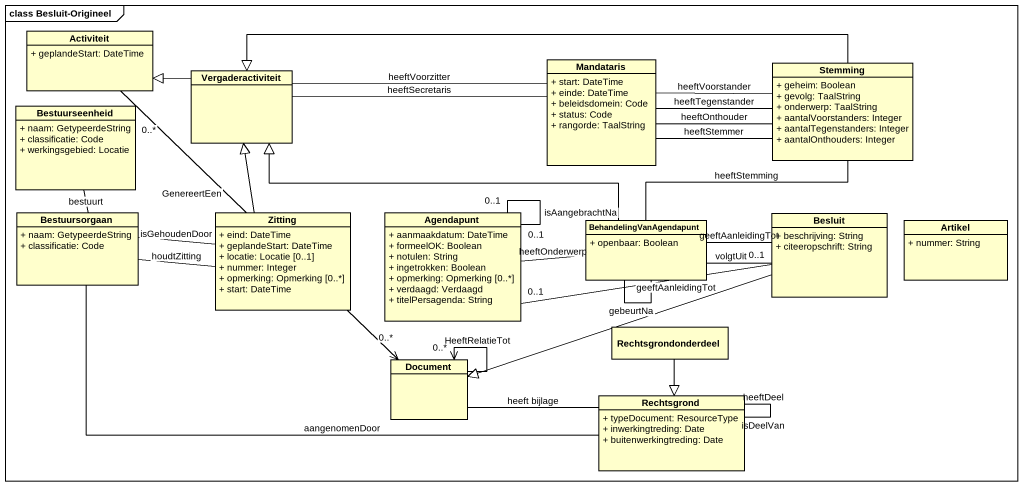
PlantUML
@startuml
mainframe class Besluit-Origineel
hide circle
hide empty members
skinparam classAttributeIconSize 0
class Activiteit {
  + geplandeStart: DateTime
}
class Vergaderactiviteit
class Mandataris {
  + start: DateTime
  + einde: DateTime
  + beleidsdomein: Code
  + status: Code
  + rangorde: TaalString
}
class Stemming {
  + geheim: Boolean
  + gevolg: TaalString
  + onderwerp: TaalString
  + aantalVoorstanders: Integer
  + aantalTegenstanders: Integer
  + aantalOnthouders: Integer
}
class Bestuurseenheid {
  + naam: GetypeerdeString
  + classificatie: Code
  + werkingsgebied: Locatie
}
class Bestuursorgaan {
  + naam: GetypeerdeString
  + classificatie: Code
}
class Zitting {
  + eind: DateTime
  + geplandeStart: DateTime
  + locatie: Locatie [0..1]
  + nummer: Integer
  + opmerking: Opmerking [0..*]
  + start: DateTime
}
class Agendapunt {
  + aanmaakdatum: DateTime
  + formeelOK: Boolean
  + notulen: String
  + ingetrokken: Boolean
  + opmerking: Opmerking [0..*]
  + verdaagd: Verdaagd
  + titelPersagenda: String
}
class BehandelingVanAgendapunt {
  + openbaar: Boolean
}
class Besluit {
  + beschrijving: String
  + citeeropschrift: String
}
class Artikel {
  + nummer: String
}
class Rechtsgrondonderdeel
class Document
class Rechtsgrond {
  + typeDocument: ResourceType
  + inwerkingtreding: Date
  + buitenwerkingtreding: Date
}
Activiteit "0..*" --> "0..*" Document : GenereertEen
Vergaderactiviteit -left-|> Activiteit
Vergaderactiviteit -right- Mandataris : heeftVoorzitter
Vergaderactiviteit -right- Mandataris : heeftSecretaris
Stemming -left-|> Vergaderactiviteit
Stemming -left- Mandataris : heeftTegenstander
Stemming -left- Mandataris : heeftStemmer
Stemming -left- Mandataris : heeftOnthouder
Stemming -left- Mandataris : heeftVoorstander
Bestuursorgaan -up- Bestuurseenheid : bestuurt
Bestuursorgaan -right- Zitting : houdtZitting
Zitting -up-|> Vergaderactiviteit
Zitting -left- Bestuursorgaan : isGehoudenDoor
Agendapunt "0..1" -- "0..1" Agendapunt : isAangebrachtNa
Agendapunt "0..1" -right- "0..1" Besluit : geeftAanleidingTot
BehandelingVanAgendapunt -left-|> Vergaderactiviteit
BehandelingVanAgendapunt -up- Stemming : heeftStemming
BehandelingVanAgendapunt -left- Agendapunt : heeftOnderwerp
BehandelingVanAgendapunt -- BehandelingVanAgendapunt : gebeurtNa
BehandelingVanAgendapunt -right- Besluit : geeftAanleidingTot
Besluit -left- BehandelingVanAgendapunt : volgtUit
Besluit -left-|> Document
Rechtsgrondonderdeel --|> Rechtsgrond
Document --> "0..*" Document : HeeftRelatieTot
Rechtsgrond -left- Bestuursorgaan : aangenomenDoor
Rechtsgrond -left- Document : heeft bijlage
Rechtsgrond -- Rechtsgrond : isDeelVan
Rechtsgrond -- Rechtsgrond : heeftDeel
@enduml
